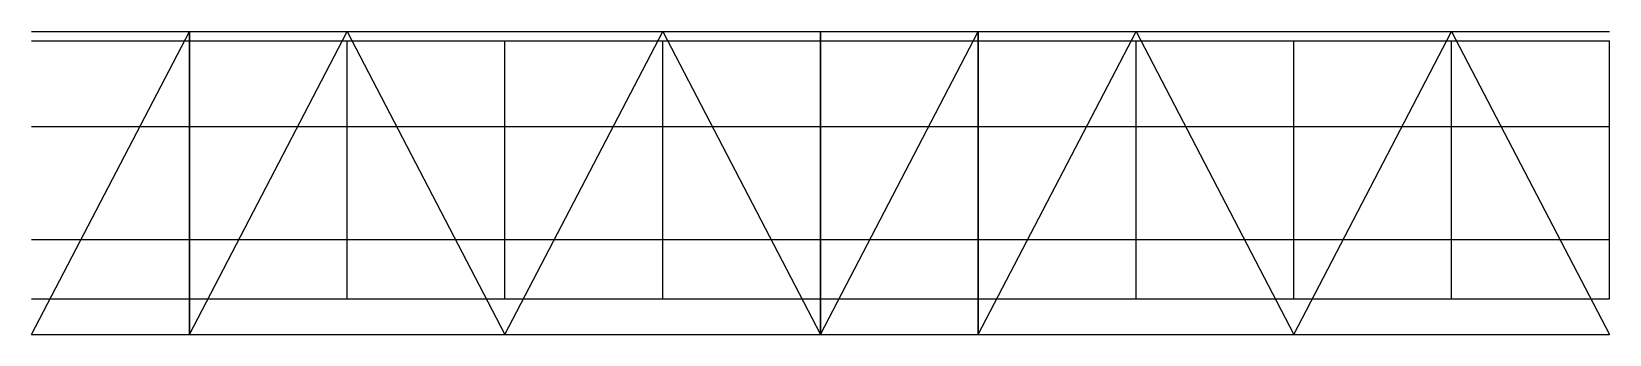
# Model space of a CAD drawing. Header units: millimetres. Extents: x 59520 to 89520, y -2875 to 2875.
import ezdxf

# ---------------------------------------------------------------- set-up
doc = ezdxf.new("R2010")
doc.units = ezdxf.units.MM
for name, color, linetype in [('ZJ8_CANTILEVER_EDGE', 3, 'CONTINUOUS'), ('ZJ8_COLUMN', 8, 'CONTINUOUS'), ('ZJ8_DECK_CROSS', 4, 'CONTINUOUS'), ('ZJ8_DECK_MAIN', 4, 'CONTINUOUS'), ('ZJ8_DECK_SECONDARY', 3, 'CONTINUOUS'), ('ZJ8_LONGITUDINAL_BRACE', 1, 'CONTINUOUS'), ('ZJ8_PLATFORM_BRACE', 1, 'CONTINUOUS'), ('ZJ8_TRANSVERSE_BRACE', 1, 'CONTINUOUS'), ('ZJ8_TRUSS_DIAGONAL', 5, 'CONTINUOUS'), ('ZJ8_TRUSS_LOWER', 5, 'CONTINUOUS'), ('ZJ8_TRUSS_UPPER', 5, 'CONTINUOUS'), ('ZJ8_TRUSS_VERTICAL', 5, 'CONTINUOUS')]:
    doc.layers.add(name, color=color, linetype=linetype)

msp = doc.modelspace()

# ---------------------------------------------------------------- linework, layer by layer
at = {"layer": 'ZJ8_CANTILEVER_EDGE'}
for p, q in [((59520, 2700, 22731), (62520, 2700, 23020)), ((62520, 2700, 23020), (65520, 2700, 23309)), ((65520, 2700, 23309), (68520, 2700, 23598)), ((68520, 2700, 23598), (71520, 2700, 23887)), ((71520, 2700, 23887), (74520, 2700, 24175)), ((74520, 2700, 24175), (77520, 2700, 24464)), ((77520, 2700, 24464), (80520, 2700, 24753)), ((80520, 2700, 24753), (83520, 2700, 25042)), ((83520, 2700, 25042), (86520, 2700, 25331)), ((86520, 2700, 25331), (89520, 2700, 25620)), ((59520, -2200, 22731), (62520, -2200, 23020)), ((62520, -2200, 23020), (65520, -2200, 23309)), ((65520, -2200, 23309), (68520, -2200, 23598)), ((68520, -2200, 23598), (71520, -2200, 23887)), ((71520, -2200, 23887), (74520, -2200, 24175)), ((74520, -2200, 24175), (77520, -2200, 24464)), ((77520, -2200, 24464), (80520, -2200, 24753)), ((80520, -2200, 24753), (83520, -2200, 25042)), ((83520, -2200, 25042), (86520, -2200, 25331)), ((86520, -2200, 25331), (89520, -2200, 25620))]:
    msp.add_line(p, q, dxfattribs=at)
at = {"layer": 'ZJ8_COLUMN'}
for p, q in [((62520, 2875), (62520, 2875, 4604)), ((62520, 2875, 4604), (62520, 2875, 9208)), ((62520, 2875, 9208), (62520, 2875, 13812)), ((62520, 2875, 13812), (62520, 2875, 18416)), ((62520, 2875, 18416), (62520, 2875, 23020)), ((74520, 2875), (74520, 2875, 4835)), ((74520, 2875, 4835), (74520, 2875, 9670)), ((74520, 2875, 9670), (74520, 2875, 14505)), ((74520, 2875, 14505), (74520, 2875, 19340)), ((74520, 2875, 19340), (74520, 2875, 24175)), ((77520, 2875), (77520, 2875, 4893)), ((77520, 2875, 4893), (77520, 2875, 9786)), ((77520, 2875, 9786), (77520, 2875, 14679)), ((77520, 2875, 14679), (77520, 2875, 19571)), ((77520, 2875, 19571), (77520, 2875, 24464)), ((62520, -2875), (62520, -2875, 4604)), ((62520, -2875, 4604), (62520, -2875, 9208)), ((62520, -2875, 9208), (62520, -2875, 13812)), ((62520, -2875, 13812), (62520, -2875, 18416)), ((62520, -2875, 18416), (62520, -2875, 23020)), ((74520, -2875), (74520, -2875, 4835)), ((74520, -2875, 4835), (74520, -2875, 9670)), ((74520, -2875, 9670), (74520, -2875, 14505)), ((74520, -2875, 14505), (74520, -2875, 19340)), ((74520, -2875, 19340), (74520, -2875, 24175)), ((77520, -2875), (77520, -2875, 4893)), ((77520, -2875, 4893), (77520, -2875, 9786)), ((77520, -2875, 9786), (77520, -2875, 14679)), ((77520, -2875, 14679), (77520, -2875, 19571)), ((77520, -2875, 19571), (77520, -2875, 24464))]:
    msp.add_line(p, q, dxfattribs=at)
at = {"layer": 'ZJ8_DECK_CROSS'}
for p, q in [((62520, -2200, 23020), (62520, 2700, 23020)), ((65520, -2200, 23309), (65520, 2700, 23309)), ((68520, -2200, 23598), (68520, 2700, 23598)), ((71520, -2200, 23887), (71520, 2700, 23887)), ((74520, -2200, 24175), (74520, 2700, 24175)), ((77520, -2200, 24464), (77520, 2700, 24464)), ((80520, -2200, 24753), (80520, 2700, 24753)), ((83520, -2200, 25042), (83520, 2700, 25042)), ((86520, -2200, 25331), (86520, 2700, 25331)), ((89520, -2200, 25620), (89520, 2700, 25620))]:
    msp.add_line(p, q, dxfattribs=at)
at = {"layer": 'ZJ8_DECK_MAIN'}
for p, q in [((59520, 2875, 22731), (62520, 2875, 23020)), ((62520, 2875, 23020), (65520, 2875, 23309)), ((65520, 2875, 23309), (68520, 2875, 23598)), ((68520, 2875, 23598), (71520, 2875, 23887)), ((71520, 2875, 23887), (74520, 2875, 24175)), ((74520, 2875, 24175), (77520, 2875, 24464)), ((77520, 2875, 24464), (80520, 2875, 24753)), ((80520, 2875, 24753), (83520, 2875, 25042)), ((83520, 2875, 25042), (86520, 2875, 25331)), ((86520, 2875, 25331), (89520, 2875, 25620)), ((59520, -2875, 22731), (62520, -2875, 23020)), ((62520, -2875, 23020), (65520, -2875, 23309)), ((65520, -2875, 23309), (68520, -2875, 23598)), ((68520, -2875, 23598), (71520, -2875, 23887)), ((71520, -2875, 23887), (74520, -2875, 24175)), ((74520, -2875, 24175), (77520, -2875, 24464)), ((77520, -2875, 24464), (80520, -2875, 24753)), ((80520, -2875, 24753), (83520, -2875, 25042)), ((83520, -2875, 25042), (86520, -2875, 25331)), ((86520, -2875, 25331), (89520, -2875, 25620))]:
    msp.add_line(p, q, dxfattribs=at)
at = {"layer": 'ZJ8_DECK_SECONDARY'}
for p, q in [((59520, 1075, 22731), (62520, 1075, 23020)), ((62520, 1075, 23020), (65520, 1075, 23309)), ((65520, 1075, 23309), (68520, 1075, 23598)), ((68520, 1075, 23598), (71520, 1075, 23887)), ((71520, 1075, 23887), (74520, 1075, 24175)), ((74520, 1075, 24175), (77520, 1075, 24464)), ((77520, 1075, 24464), (80520, 1075, 24753)), ((80520, 1075, 24753), (83520, 1075, 25042)), ((83520, 1075, 25042), (86520, 1075, 25331)), ((86520, 1075, 25331), (89520, 1075, 25620)), ((59520, -1075, 22731), (62520, -1075, 23020)), ((62520, -1075, 23020), (65520, -1075, 23309)), ((65520, -1075, 23309), (68520, -1075, 23598)), ((68520, -1075, 23598), (71520, -1075, 23887)), ((71520, -1075, 23887), (74520, -1075, 24175)), ((74520, -1075, 24175), (77520, -1075, 24464)), ((77520, -1075, 24464), (80520, -1075, 24753)), ((80520, -1075, 24753), (83520, -1075, 25042)), ((83520, -1075, 25042), (86520, -1075, 25331)), ((86520, -1075, 25331), (89520, -1075, 25620))]:
    msp.add_line(p, q, dxfattribs=at)
at = {"layer": 'ZJ8_LONGITUDINAL_BRACE'}
for p, q in [((59520, 2875), (62520, 2875, 23020)), ((74520, 2875), (77520, 2875, 24464)), ((59520, -2875), (62520, -2875, 23020)), ((74520, -2875), (77520, -2875, 24464))]:
    msp.add_line(p, q, dxfattribs=at)
at = {"layer": 'ZJ8_PLATFORM_BRACE'}
for p, q in [((59520, -2875, 22731), (62520, 2875, 23020)), ((62520, -2875, 23020), (65520, 2875, 23309)), ((65520, 2875, 23309), (68520, -2875, 23598)), ((68520, -2875, 23598), (71520, 2875, 23887)), ((71520, 2875, 23887), (74520, -2875, 24175)), ((74520, -2875, 24175), (77520, 2875, 24464)), ((77520, -2875, 24464), (80520, 2875, 24753)), ((80520, 2875, 24753), (83520, -2875, 25042)), ((83520, -2875, 25042), (86520, 2875, 25331)), ((86520, 2875, 25331), (89520, -2875, 25620))]:
    msp.add_line(p, q, dxfattribs=at)
at = {"layer": 'ZJ8_TRANSVERSE_BRACE'}
for p, q in [((62520, -2875), (62520, 2875, 23020)), ((62520, 2875), (62520, -2875, 23020)), ((74520, -2875), (74520, 2875, 24175)), ((74520, 2875), (74520, -2875, 24175)), ((77520, -2875), (77520, 2875, 24464)), ((77520, 2875), (77520, -2875, 24464))]:
    msp.add_line(p, q, dxfattribs=at)
at = {"layer": 'ZJ8_TRUSS_DIAGONAL'}
for p, q in [((77520, 2875, 22664), (79470, 2875, 24652)), ((79470, 2875, 24652), (81420, 2875, 23040)), ((81420, 2875, 23040), (83370, 2875, 25028)), ((83370, 2875, 25028), (85320, 2875, 23415)), ((85320, 2875, 23415), (87270, 2875, 25403)), ((87270, 2875, 25403), (89220, 2875, 23791)), ((77520, -2875, 22664), (79470, -2875, 24652)), ((79470, -2875, 24652), (81420, -2875, 23040)), ((81420, -2875, 23040), (83370, -2875, 25028)), ((83370, -2875, 25028), (85320, -2875, 23415)), ((85320, -2875, 23415), (87270, -2875, 25403)), ((87270, -2875, 25403), (89220, -2875, 23791))]:
    msp.add_line(p, q, dxfattribs=at)
at = {"layer": 'ZJ8_TRUSS_LOWER'}
for p, q in [((77520, 2875, 22664), (79470, 2875, 22852)), ((79470, 2875, 22852), (81420, 2875, 23040)), ((81420, 2875, 23040), (83370, 2875, 23228)), ((83370, 2875, 23228), (85320, 2875, 23415)), ((85320, 2875, 23415), (87270, 2875, 23603)), ((87270, 2875, 23603), (89220, 2875, 23791)), ((77520, -2875, 22664), (79470, -2875, 22852)), ((79470, -2875, 22852), (81420, -2875, 23040)), ((81420, -2875, 23040), (83370, -2875, 23228)), ((83370, -2875, 23228), (85320, -2875, 23415)), ((85320, -2875, 23415), (87270, -2875, 23603)), ((87270, -2875, 23603), (89220, -2875, 23791))]:
    msp.add_line(p, q, dxfattribs=at)
at = {"layer": 'ZJ8_TRUSS_UPPER'}
for p, q in [((77520, 2875, 24464), (79470, 2875, 24652)), ((79470, 2875, 24652), (81420, 2875, 24840)), ((81420, 2875, 24840), (83370, 2875, 25028)), ((83370, 2875, 25028), (85320, 2875, 25215)), ((85320, 2875, 25215), (87270, 2875, 25403)), ((87270, 2875, 25403), (89220, 2875, 25591)), ((77520, -2875, 24464), (79470, -2875, 24652)), ((79470, -2875, 24652), (81420, -2875, 24840)), ((81420, -2875, 24840), (83370, -2875, 25028)), ((83370, -2875, 25028), (85320, -2875, 25215)), ((85320, -2875, 25215), (87270, -2875, 25403)), ((87270, -2875, 25403), (89220, -2875, 25591))]:
    msp.add_line(p, q, dxfattribs=at)
at = {"layer": 'ZJ8_TRUSS_VERTICAL'}
for p, q in [((77520, 2875, 24464), (77520, 2875, 22664)), ((79470, 2875, 24652), (79470, 2875, 22852)), ((81420, 2875, 24840), (81420, 2875, 23040)), ((83370, 2875, 25028), (83370, 2875, 23228)), ((85320, 2875, 25215), (85320, 2875, 23415)), ((87270, 2875, 25403), (87270, 2875, 23603)), ((89220, 2875, 25591), (89220, 2875, 23791)), ((77520, -2875, 24464), (77520, -2875, 22664)), ((79470, -2875, 24652), (79470, -2875, 22852)), ((81420, -2875, 24840), (81420, -2875, 23040)), ((83370, -2875, 25028), (83370, -2875, 23228)), ((85320, -2875, 25215), (85320, -2875, 23415)), ((87270, -2875, 25403), (87270, -2875, 23603)), ((89220, -2875, 25591), (89220, -2875, 23791))]:
    msp.add_line(p, q, dxfattribs=at)

doc.saveas('drawing.dxf')
